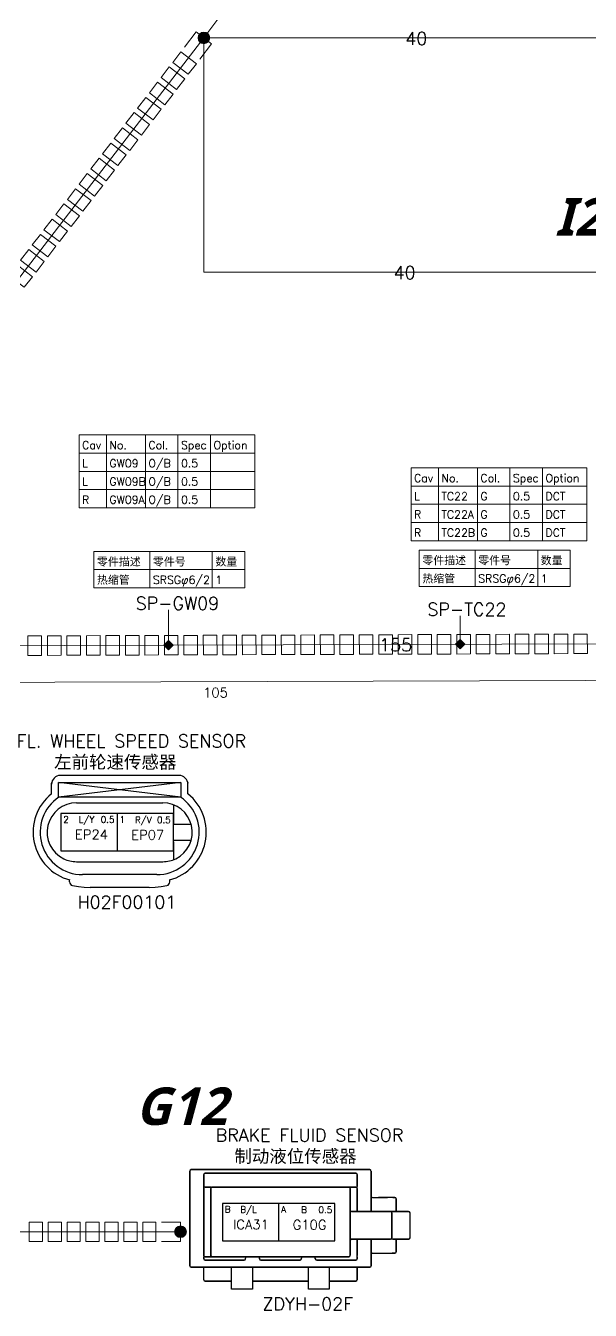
# Model space of a CAD drawing. Header units: millimetres. Extents: x 6 to 3615, y 6 to 858.
# Drawn here: x 1547.6 to 1668.1, y 283.5 to 557.9 of the extents above; entities that cross this region are included whole.
import ezdxf

# ---------------------------------------------------------------- set-up
doc = ezdxf.new("R2010")
doc.units = ezdxf.units.MM
doc.styles.add('SegoeUIBoldItalic_Style', font='segoeuiz.ttf')
doc.styles.add('Simplex_Style', font='simplex_.ttf')

msp = doc.modelspace()

# ---------------------------------------------------------------- hatches: boundary and pattern name
h = msp.add_hatch(color=0)
edge = h.paths.add_edge_path()
edge.add_arc((1585.65, 555.27), 1.25, 0, 360)
h = msp.add_hatch(color=0)
edge = h.paths.add_edge_path()
edge.add_arc((1585.65, 555.27), 1.25, 0, 360)
for points in [[(1578.1, 424.56), (1577.1, 425.56), (1578.1, 426.56), (1579.1, 425.56)], [(1640.37, 424.76), (1639.37, 425.76), (1640.37, 426.76), (1641.37, 425.76)]]:
    msp.add_hatch(color=0).paths.add_polyline_path(points)
h = msp.add_hatch(color=0)
edge = h.paths.add_edge_path()
edge.add_arc((1580.65, 300.27), 1.25, 0, 360)
h = msp.add_hatch(color=0)
edge = h.paths.add_edge_path()
edge.add_arc((1580.65, 300.27), 1.25, 0, 360)

# ---------------------------------------------------------------- linework, layer by layer
at = {"color": 0, "linetype": 'Continuous', "lineweight": 13, "flags": 128}
for points in [[(1585.65, 555.27), (1592.9, 565.02)], [(1485.65, 425.27), (1585.65, 555.27)], [(1585.65, 555.27), (1675.65, 555.27)], [(1585.65, 555.27), (1585.65, 505.27)], [(1585.65, 505.27), (1670.65, 505.27)], [(1558.99, 470.47), (1596.49, 470.47)], [(1558.99, 470.47), (1558.99, 454.92)], [(1558.99, 470.47), (1596.49, 470.47)], [(1564.82, 470.47), (1564.82, 454.92)], [(1573.15, 470.47), (1573.15, 454.92)], [(1580.1, 470.47), (1580.1, 454.92)], [(1587.04, 470.47), (1587.04, 454.92)], [(1596.49, 470.47), (1596.49, 454.92)], [(1558.99, 466.58), (1596.49, 466.58)], [(1558.99, 462.69), (1596.49, 462.69)], [(1629.86, 463.43), (1667.36, 463.43)], [(1629.86, 463.43), (1629.86, 447.88)], [(1629.86, 463.43), (1667.36, 463.43)], [(1635.7, 463.43), (1635.7, 447.88)], [(1644.03, 463.43), (1644.03, 447.88)], [(1650.97, 463.43), (1650.97, 447.88)], [(1657.92, 463.43), (1657.92, 447.88)], [(1667.36, 463.43), (1667.36, 447.88)], [(1558.99, 458.8), (1596.49, 458.8)], [(1629.86, 459.54), (1667.36, 459.54)], [(1629.86, 455.65), (1667.36, 455.65)], [(1558.99, 454.92), (1596.49, 454.92)], [(1629.86, 451.77), (1667.36, 451.77)], [(1629.86, 447.88), (1667.36, 447.88)], [(1562.16, 445.58), (1594.39, 445.58)], [(1562.16, 445.58), (1562.16, 437.8)], [(1562.16, 445.58), (1594.39, 445.58)], [(1574.11, 445.58), (1574.11, 437.8)], [(1587.44, 445.58), (1587.44, 437.8)], [(1594.39, 445.58), (1594.39, 437.8)], [(1631.63, 445.86), (1663.85, 445.86)], [(1631.63, 445.86), (1631.63, 438.08)], [(1631.63, 445.86), (1663.85, 445.86)], [(1643.57, 445.86), (1643.57, 438.08)], [(1656.91, 445.86), (1656.91, 438.08)], [(1663.85, 445.86), (1663.85, 438.08)], [(1631.63, 441.97), (1663.85, 441.97)], [(1562.16, 441.69), (1594.39, 441.69)], [(1562.16, 437.8), (1594.39, 437.8)], [(1631.63, 438.08), (1663.85, 438.08)], [(1578.1, 425.56), (1578.09, 433.14)], [(1640.37, 425.76), (1640.36, 431.84)], [(1485.65, 425.27), (1789.44, 426.23)], [(1689.78, 418.1), (1485.68, 417.46)], [(1475.65, 300.27), (1580.65, 300.27)]]:
    msp.add_lwpolyline(points, dxfattribs=at)
for points in [[(1584, 556.54), (1581.5, 553.29)], [(1587.3, 554), (1584, 556.54)], [(1582.3, 547.5), (1584.05, 549.77), (1580.75, 552.31), (1579, 550.04), (1582.3, 547.5)], [(1587.3, 554), (1584.8, 550.75)], [(1579.8, 544.25), (1581.55, 546.52), (1578.25, 549.06), (1576.5, 546.79), (1579.8, 544.25)], [(1577.3, 541), (1579.05, 543.27), (1575.75, 545.81), (1574, 543.54), (1577.3, 541)], [(1574.8, 537.75), (1576.55, 540.02), (1573.25, 542.56), (1571.5, 540.29), (1574.8, 537.75)], [(1572.3, 534.5), (1574.05, 536.77), (1570.75, 539.31), (1569, 537.04), (1572.3, 534.5)], [(1569.8, 531.25), (1571.55, 533.52), (1568.25, 536.06), (1566.5, 533.79), (1569.8, 531.25)], [(1567.3, 528), (1569.05, 530.27), (1565.75, 532.81), (1564, 530.54), (1567.3, 528)], [(1564.8, 524.75), (1566.55, 527.02), (1563.25, 529.56), (1561.5, 527.29), (1564.8, 524.75)], [(1562.3, 521.5), (1564.05, 523.77), (1560.75, 526.31), (1559, 524.04), (1562.3, 521.5)], [(1559.8, 518.25), (1561.55, 520.52), (1558.25, 523.06), (1556.5, 520.79), (1559.8, 518.25)], [(1557.3, 515), (1559.05, 517.27), (1555.75, 519.81), (1554, 517.54), (1557.3, 515)], [(1554.8, 511.75), (1556.55, 514.02), (1553.25, 516.56), (1551.5, 514.29), (1554.8, 511.75)], [(1552.3, 508.5), (1554.05, 510.77), (1550.75, 513.31), (1549, 511.04), (1552.3, 508.5)], [(1549.8, 505.25), (1551.55, 507.52), (1548.25, 510.06), (1546.5, 507.79), (1549.8, 505.25)], [(1547.3, 502), (1549.05, 504.27), (1545.75, 506.81), (1544, 504.54), (1547.3, 502)], [(1548.08, 423.38), (1550.99, 423.39), (1550.98, 427.56), (1548.07, 427.55), (1548.08, 423.38)], [(1552.24, 423.39), (1555.16, 423.4), (1555.14, 427.57), (1552.23, 427.56), (1552.24, 423.39)], [(1556.4, 423.41), (1559.32, 423.42), (1559.3, 427.58), (1556.39, 427.57), (1556.4, 423.41)], [(1560.57, 423.42), (1563.48, 423.43), (1563.47, 427.6), (1560.55, 427.59), (1560.57, 423.42)], [(1564.73, 423.43), (1567.64, 423.44), (1567.63, 427.61), (1564.71, 427.6), (1564.73, 423.43)], [(1568.89, 423.45), (1571.8, 423.46), (1571.79, 427.62), (1568.88, 427.61), (1568.89, 423.45)], [(1573.05, 423.46), (1575.96, 423.47), (1575.95, 427.64), (1573.04, 427.63), (1573.05, 423.46)], [(1577.1, 425.56), (1578.1, 426.56), (1579.1, 425.56), (1578.1, 424.56)], [(1577.21, 423.47), (1580.12, 423.48), (1580.11, 427.65), (1577.2, 427.64), (1577.21, 423.47)], [(1581.37, 423.49), (1584.29, 423.5), (1584.27, 427.66), (1581.36, 427.65), (1581.37, 423.49)], [(1585.53, 423.5), (1588.45, 423.51), (1588.43, 427.68), (1585.52, 427.67), (1585.53, 423.5)], [(1589.7, 423.51), (1592.61, 423.52), (1592.6, 427.69), (1589.68, 427.68), (1589.7, 423.51)], [(1593.86, 423.53), (1596.77, 423.54), (1596.76, 427.7), (1593.84, 427.69), (1593.86, 423.53)], [(1598.02, 423.54), (1600.93, 423.55), (1600.92, 427.72), (1598.01, 427.71), (1598.02, 423.54)], [(1602.18, 423.55), (1605.09, 423.56), (1605.08, 427.73), (1602.17, 427.72), (1602.18, 423.55)], [(1606.34, 423.57), (1609.26, 423.58), (1609.24, 427.74), (1606.33, 427.73), (1606.34, 423.57)], [(1610.5, 423.58), (1613.42, 423.59), (1613.4, 427.76), (1610.49, 427.75), (1610.5, 423.58)], [(1614.67, 423.59), (1617.58, 423.6), (1617.56, 427.77), (1614.65, 427.76), (1614.67, 423.59)], [(1618.83, 423.61), (1621.74, 423.62), (1621.73, 427.78), (1618.81, 427.77), (1618.83, 423.61)], [(1622.99, 423.62), (1625.9, 423.63), (1625.89, 427.8), (1622.97, 427.79), (1622.99, 423.62)], [(1627.15, 423.63), (1630.06, 423.64), (1630.05, 427.81), (1627.14, 427.8), (1627.15, 423.63)], [(1631.31, 423.65), (1634.22, 423.66), (1634.21, 427.82), (1631.3, 427.81), (1631.31, 423.65)], [(1635.47, 423.66), (1638.39, 423.67), (1638.37, 427.84), (1635.46, 427.83), (1635.47, 423.66)], [(1639.37, 425.76), (1640.37, 426.76), (1641.37, 425.76), (1640.37, 424.76)], [(1639.63, 423.67), (1642.55, 423.68), (1642.53, 427.85), (1639.62, 427.84), (1639.63, 423.67)], [(1643.8, 423.69), (1646.71, 423.7), (1646.7, 427.86), (1643.78, 427.85), (1643.8, 423.69)], [(1647.96, 423.7), (1650.87, 423.71), (1650.86, 427.88), (1647.94, 427.87), (1647.96, 423.7)], [(1652.12, 423.71), (1655.03, 423.72), (1655.02, 427.89), (1652.11, 427.88), (1652.12, 423.71)], [(1656.28, 423.73), (1659.19, 423.74), (1659.18, 427.9), (1656.27, 427.89), (1656.28, 423.73)], [(1660.44, 423.74), (1663.36, 423.75), (1663.34, 427.92), (1660.43, 427.91), (1660.44, 423.74)], [(1664.6, 423.75), (1667.52, 423.76), (1667.5, 427.93), (1664.59, 427.92), (1664.6, 423.75)], [(1548.34, 298.18), (1551.17, 298.18), (1551.17, 302.35), (1548.34, 302.35), (1548.34, 298.18)], [(1552.38, 298.18), (1555.21, 298.18), (1555.21, 302.35), (1552.38, 302.35), (1552.38, 298.18)], [(1556.42, 298.18), (1559.25, 298.18), (1559.25, 302.35), (1556.42, 302.35), (1556.42, 298.18)], [(1560.46, 298.18), (1563.29, 298.18), (1563.29, 302.35), (1560.46, 302.35), (1560.46, 298.18)], [(1564.5, 298.18), (1567.32, 298.18), (1567.32, 302.35), (1564.5, 302.35), (1564.5, 298.18)], [(1568.54, 298.18), (1571.36, 298.18), (1571.36, 302.35), (1568.54, 302.35), (1568.54, 298.18)], [(1572.57, 298.18), (1575.4, 298.18), (1575.4, 302.35), (1572.57, 302.35), (1572.57, 298.18)], [(1580.65, 302.35), (1576.61, 302.35)], [(1580.65, 298.18), (1580.65, 302.35)], [(1580.65, 298.18), (1576.61, 298.18)]]:
    msp.add_lwpolyline(points, close=True, dxfattribs=at)
at = {"color": 0, "linetype": 'Continuous', "lineweight": 30, "flags": 128}
for points in [[(1553.16, 396.24), (1553.16, 396.24), (1553.16, 396.24), (1553.16, 396.24), (1553.16, 396.23), (1553.15, 396.23), (1553.15, 396.23), (1553.15, 396.22), (1553.15, 396.22), (1553.15, 396.22), (1553.15, 396.21), (1553.14, 396.21), (1553.14, 396.21), (1553.14, 396.21), (1553.14, 396.2), (1553.14, 396.2), (1553.14, 396.2), (1553.14, 396.19), (1553.14, 396.19), (1553.14, 396.19), (1553.13, 396.18), (1553.13, 396.18), (1553.13, 396.18), (1553.13, 396.17), (1553.13, 396.17), (1553.13, 396.17), (1553.13, 396.17), (1553.13, 396.16), (1553.12, 396.16), (1553.12, 396.16), (1553.12, 396.16), (1553.12, 396.15), (1553.12, 396.15), (1553.12, 396.15), (1553.12, 396.15), (1553.12, 396.14), (1553.12, 396.14), (1553.12, 396.14), (1553.12, 396.14), (1553.12, 396.13), (1553.12, 396.13), (1553.12, 396.13), (1553.12, 396.12), (1553.12, 396.12), (1553.12, 396.12), (1553.12, 396.12), (1553.11, 396.12), (1553.11, 396.11), (1553.11, 396.11), (1553.11, 396.11), (1553.11, 396.11), (1553.11, 396.1), (1553.11, 396.1), (1553.11, 396.1), (1553.11, 396.1), (1553.11, 396.09), (1553.11, 396.09), (1553.11, 396.09), (1553.11, 396.09), (1553.11, 396.08)], [(1553.11, 393.83), (1553.11, 396.08)], [(1553.11, 396.05), (1553.12, 396.05)], [(1580.72, 396.24), (1554.61, 393.08)], [(1580.72, 393.08), (1554.61, 393.08), (1554.61, 396.24), (1580.72, 396.24), (1580.72, 393.08), (1554.61, 396.24)], [(1580.33, 397.73), (1555, 397.73)], [(1582.17, 396.24), (1582.17, 396.24), (1582.17, 396.24), (1582.17, 396.24), (1582.17, 396.23), (1582.17, 396.23), (1582.18, 396.23), (1582.18, 396.23), (1582.18, 396.22), (1582.18, 396.22), (1582.18, 396.22), (1582.18, 396.21), (1582.18, 396.21), (1582.19, 396.21), (1582.19, 396.21), (1582.19, 396.2), (1582.19, 396.2), (1582.19, 396.2), (1582.19, 396.19), (1582.2, 396.19), (1582.2, 396.19), (1582.2, 396.18), (1582.2, 396.18), (1582.2, 396.18), (1582.2, 396.17), (1582.2, 396.17), (1582.2, 396.17), (1582.2, 396.17), (1582.2, 396.16), (1582.2, 396.16), (1582.21, 396.16), (1582.21, 396.16), (1582.21, 396.15), (1582.21, 396.15), (1582.21, 396.15), (1582.21, 396.15), (1582.21, 396.14), (1582.21, 396.14), (1582.21, 396.14), (1582.21, 396.14), (1582.21, 396.13), (1582.21, 396.13), (1582.21, 396.13), (1582.21, 396.12), (1582.21, 396.12), (1582.21, 396.12), (1582.21, 396.12), (1582.21, 396.11), (1582.21, 396.11), (1582.22, 396.11), (1582.22, 396.11), (1582.22, 396.11), (1582.22, 396.1), (1582.22, 396.1), (1582.22, 396.1), (1582.22, 396.1), (1582.22, 396.09), (1582.22, 396.09), (1582.22, 396.09), (1582.22, 396.09), (1582.22, 396.08)], [(1582.22, 396.05), (1582.21, 396.05)], [(1582.22, 393.83), (1582.22, 396.08)], [(1558.47, 391.91), (1576.86, 391.91)], [(1579.12, 391.49), (1579.12, 387.34), (1582.92, 387.34)], [(1555.12, 389.61), (1555.12, 381.61), (1579.12, 381.61), (1579.12, 389.61), (1555.12, 389.61)], [(1567.12, 389.61), (1567.12, 381.61)], [(1579.12, 388.59), (1579.12, 387.34)], [(1579.12, 383.88), (1582.92, 383.88)], [(1579.12, 382.29), (1579.12, 383.55), (1579.12, 379.73)], [(1558.47, 379.31), (1576.86, 379.31)], [(1575.6, 376.55), (1559.73, 376.55)], [(1556.97, 374.99), (1556.97, 375.42)], [(1557.59, 374.22), (1558.84, 373.98), (1560.11, 373.84), (1561.38, 373.8)], [(1573.95, 373.8), (1561.38, 373.8)], [(1573.95, 373.8), (1575.22, 373.84), (1576.49, 373.98), (1577.74, 374.22)], [(1578.36, 374.99), (1578.36, 375.42)], [(1582.65, 293.01), (1582.65, 313.24), (1582.65, 293.01)], [(1582.95, 313.54), (1621.04, 313.54), (1582.95, 313.54)], [(1621.33, 304.61), (1621.33, 313.24), (1621.33, 304.61)], [(1585.62, 309.53), (1585.62, 295.24), (1585.62, 312.5), (1585.62, 309.91)], [(1618.06, 312.8), (1585.92, 312.8), (1618.06, 312.8)], [(1618.36, 309.53), (1618.36, 304.61), (1618.36, 312.5), (1618.36, 309.91)], [(1587.12, 309.82), (1585.92, 309.82), (1587.41, 309.82)], [(1587.11, 295.24), (1587.11, 309.53), (1587.11, 295.24), (1587.11, 309.53)], [(1616.84, 309.82), (1618.06, 309.82), (1587.41, 309.82), (1616.57, 309.82)], [(1616.87, 309.53), (1616.87, 295.24), (1616.87, 309.53)], [(1621.63, 307.59), (1622.91, 307.59)], [(1625.99, 307.59), (1626.39, 307.59), (1622.91, 307.59), (1624.83, 307.59)], [(1601.59, 306.33), (1601.59, 298.33), (1613.59, 298.33), (1613.59, 306.33), (1589.59, 306.33), (1589.59, 298.33), (1601.59, 298.33)], [(1616.87, 304.88), (1616.87, 304.91)], [(1616.95, 304.69), (1617, 304.65)], [(1625.88, 304.61), (1617.17, 304.61), (1625.5, 304.61)], [(1625.8, 304.61), (1629.35, 304.61), (1625.99, 304.61)], [(1626.69, 304.61), (1626.69, 307.29), (1626.69, 304.61)], [(1625.8, 298.96), (1625.8, 304.32), (1625.8, 298.96)], [(1629.65, 298.96), (1629.65, 304.32)], [(1616.88, 298.42), (1616.96, 298.59), (1617, 298.63)], [(1625.88, 298.66), (1617.17, 298.66), (1625.5, 298.66)], [(1618.36, 298.66), (1618.36, 295.22), (1618.36, 298.66)], [(1621.33, 293.01), (1621.33, 298.66), (1621.33, 293.01)], [(1625.99, 298.66), (1629.35, 298.66), (1625.8, 298.66)], [(1626.69, 295.98), (1626.69, 298.66), (1626.69, 295.98)], [(1585.62, 295.18), (1585.62, 295.24), (1585.62, 294.49), (1585.62, 294.9)], [(1585.65, 295.12), (1585.63, 295.18)], [(1585.92, 294.94), (1587.12, 294.94)], [(1594.85, 294.94), (1585.92, 294.94), (1616.57, 294.94), (1587.41, 294.94)], [(1585.92, 294.2), (1594.25, 294.2), (1585.92, 294.2)], [(1587.12, 295.15), (1587.11, 295.2)], [(1587.32, 294.96), (1587.27, 294.98)], [(1594.55, 294.49), (1594.55, 294.64)], [(1594.8, 294.94), (1594.85, 294.94), (1606.75, 294.94)], [(1597.53, 294.64), (1597.53, 294.49), (1597.53, 294.64)], [(1597.82, 294.2), (1606.16, 294.2), (1597.82, 294.2)], [(1606.46, 294.49), (1606.46, 294.64)], [(1606.7, 294.94), (1606.75, 294.94), (1609.13, 294.94)], [(1609.43, 294.64), (1609.43, 294.49), (1609.43, 294.64)], [(1609.73, 294.2), (1618.06, 294.2), (1609.73, 294.2)], [(1618.36, 294.9), (1618.36, 294.49), (1618.36, 295.22)], [(1621.63, 295.69), (1626.39, 295.69), (1625.81, 295.69)], [(1582.95, 292.71), (1621.04, 292.71), (1582.95, 292.71)], [(1585.62, 290.03), (1585.62, 292.71)], [(1596.04, 292.71), (1596.04, 289.73), (1607.94, 289.73), (1596.04, 289.73), (1596.04, 287.99), (1591.57, 287.99), (1591.57, 292.71)], [(1612.41, 292.71), (1612.41, 289.73), (1618.06, 289.73), (1612.41, 289.73), (1612.41, 287.99), (1607.94, 287.99), (1607.94, 292.71)], [(1618.36, 292.71), (1618.36, 290.03), (1618.36, 292.71), (1618.06, 292.71)], [(1585.92, 289.73), (1591.57, 289.73), (1585.92, 289.73)]]:
    msp.add_lwpolyline(points, dxfattribs=at)
at = {"color": 0, "linetype": 'Continuous', "lineweight": 13}
for centre in [(1585.65, 555.27), (1585.65, 555.27), (1580.65, 300.27), (1580.65, 300.27)]:
    msp.add_circle(centre, 1.25, dxfattribs=at)
at = {"color": 0, "linetype": 'Continuous', "lineweight": 30}
for centre, radius, start, end in [((1555.01, 395.84), 1.89, 90, -180), ((1580.33, 395.84), 1.89, 0, 90), ((1559.73, 385.61), 10.55, 129, -105), ((1559.73, 385.61), 9.05, 124, -90), ((1575.6, 385.61), 9.05, -90, 56), ((1575.6, 385.61), 10.55, -75, 51), ((1558.47, 385.61), 6.3, 90, -116), ((1576.86, 385.61), 6.3, -64, 90), ((1558.47, 385.6), 6.29, -116, -90), ((1576.86, 385.6), 6.29, -90, -64), ((1557.76, 374.99), 0.786, -180, -103), ((1577.57, 374.99), 0.786, -77, 0), ((1582.95, 313.24), 0.307, 92, -180), ((1621.03, 313.24), 0.307, 2, 90), ((1585.93, 312.49), 0.307, 92, -180), ((1618.05, 312.49), 0.307, 2, 90), ((1585.92, 309.53), 0.294, 88, -179), ((1587.4, 309.53), 0.289, 89, -179), ((1616.57, 309.52), 0.307, 2, 90), ((1618.05, 309.52), 0.307, 2, 90), ((1621.64, 307.9), 0.307, -178, -90), ((1626.39, 307.28), 0.307, 2, 90), ((1617.17, 304.92), 0.307, -178, -90), ((1625.49, 304.31), 0.307, 2, 90), ((1629.35, 304.31), 0.307, 2, 90), ((1617.17, 298.36), 0.307, 92, -180), ((1625.49, 298.97), 0.307, -88, 0), ((1629.35, 298.97), 0.307, -88, 0), ((1585.93, 294.5), 0.307, -178, -90), ((1585.92, 295.25), 0.32, -154, -88), ((1587.41, 295.25), 0.307, -178, -90), ((1587.44, 295.26), 0.333, -155, -125), ((1594.24, 294.5), 0.307, -88, 0), ((1594.87, 294.62), 0.331, 102, 176), ((1597.22, 294.64), 0.307, 2, 90), ((1597.83, 294.5), 0.307, -178, -90), ((1606.15, 294.5), 0.307, -88, 0), ((1606.78, 294.62), 0.331, 102, 176), ((1609.12, 294.64), 0.307, 2, 90), ((1609.73, 294.5), 0.307, -178, -90), ((1616.57, 295.25), 0.307, -88, 0), ((1618.05, 294.5), 0.307, -88, 0), ((1621.64, 295.38), 0.307, 92, -180), ((1626.39, 295.99), 0.307, -88, 0), ((1582.95, 293.01), 0.307, -178, -90), ((1621.03, 293.01), 0.307, -88, 0), ((1585.93, 290.04), 0.307, -178, -90), ((1618.05, 290.04), 0.307, -88, 0)]:
    msp.add_arc(centre, radius, start, end, dxfattribs=at)

# ---------------------------------------------------------------- texts
at = {"color": 0, "linetype": 'Continuous', "style": 'Simplex_Style'}
for s, height, p in [('40', 2.734, (1628.65, 553.77)), ('40', 2.734, (1626.15, 503.77)), ('Option', 1.709, (1587.7, 467.44)), ('Cav', 1.709, (1559.64, 467.44)), ('No.', 1.709, (1565.47, 467.44)), ('Col.', 1.709, (1573.8, 467.44)), ('Spec', 1.709, (1580.75, 467.44)), ('L', 1.71, (1559.64, 463.55)), ('GW09', 1.709, (1565.47, 463.55)), ('O/B', 1.709, (1573.8, 463.55)), ('0.5', 1.709, (1580.75, 463.55)), ('L', 1.71, (1559.64, 459.66)), ('GW09B', 1.709, (1565.47, 459.66)), ('O/B', 1.709, (1573.8, 459.66)), ('0.5', 1.709, (1580.75, 459.66)), ('Cav', 1.709, (1630.51, 460.4)), ('No.', 1.709, (1636.35, 460.4)), ('Col.', 1.709, (1644.68, 460.4)), ('Spec', 1.709, (1651.62, 460.4)), ('Option', 1.709, (1658.57, 460.4)), ('R', 1.71, (1559.64, 455.78)), ('GW09A', 1.709, (1565.47, 455.78)), ('O/B', 1.709, (1573.8, 455.78)), ('0.5', 1.709, (1580.75, 455.78)), ('L', 1.71, (1630.51, 456.51)), ('TC22', 1.709, (1636.35, 456.51)), ('G', 1.71, (1644.68, 456.51)), ('0.5', 1.709, (1651.62, 456.51)), ('DCT', 1.709, (1658.57, 456.51)), ('R', 1.71, (1630.51, 452.62)), ('TC22A', 1.709, (1636.35, 452.62)), ('G', 1.71, (1644.68, 452.62)), ('0.5', 1.709, (1651.62, 452.62)), ('DCT', 1.709, (1658.57, 452.62)), ('R', 1.71, (1630.51, 448.74)), ('TC22B', 1.709, (1636.35, 448.74)), ('G', 1.71, (1644.68, 448.74)), ('0.5', 1.709, (1651.62, 448.74)), ('DCT', 1.709, (1658.57, 448.74)), ('零件描述', 1.709, (1632.28, 442.83)), ('零件号', 1.709, (1644.22, 442.83)), ('数量', 1.709, (1657.56, 442.83)), ('零件描述', 1.709, (1562.82, 442.55)), ('零件号', 1.709, (1574.76, 442.55)), ('数量', 1.709, (1588.09, 442.55)), ('热缩管', 1.709, (1562.82, 438.66)), ('SRSGφ6/2', 1.709, (1574.76, 438.66)), ('1', 1.71, (1588.09, 438.66)), ('热缩管', 1.709, (1632.28, 438.94)), ('SRSGφ6/2', 1.709, (1644.22, 438.94)), ('1', 1.71, (1657.56, 438.94)), ('SP-GW09', 2.734, (1571.09, 433.14)), ('SP-TC22', 2.734, (1633.36, 431.84)), ('155', 2.734, (1623.05, 424.25)), ('105', 2.051, (1585.48, 414.41)), ('FL. WHEEL SPEED SENSOR', 2.7344, (1545.66, 403.73)), ('左前轮速传感器', 2.734, (1553.66, 399.23)), ('2', 1.37, (1555.62, 387.64)), ('L/Y', 1.367, (1558.92, 387.64)), ('0.5', 1.367, (1563.62, 387.64)), ('1', 1.37, (1567.62, 387.64)), ('R/V', 1.367, (1570.93, 387.56)), ('0.5', 1.367, (1575.63, 387.56)), ('EP24', 2.051, (1558.12, 384.09)), ('EP07', 2.051, (1570.13, 384.01)), ('H02F00101', 2.734, (1558.66, 369.3)), ('BRAKE FLUID SENSOR', 2.7344, (1588.15, 319.54)), ('制动液位传感器', 2.734, (1592.15, 315.04)), ('B', 1.37, (1590.12, 304.39)), ('B/L', 1.367, (1593.41, 304.34)), ('A', 1.37, (1602.14, 304.35)), ('B', 1.37, (1606.41, 304.28)), ('0.5', 1.367, (1610.11, 304.28)), ('ICA31', 2.051, (1591.86, 300.79)), ('G10G', 2.051, (1604.61, 300.73)), ('ZDYH-02F', 2.734, (1598.15, 283.49))]:
    msp.add_text(s, height=height, dxfattribs=at).set_placement(p)
at = {"char_height": 8, "attachment_point": 1, "style": 'SegoeUIBoldItalic_Style'}
for s, insert in [('{\\fSegoe UI Semilight|b1|i1|c134|p34;\\C1;I22}', (1660.58, 521.06)), ('{\\fSegoe UI Semilight|b1|i1|c134|p34;\\C1;G12}', (1571.03, 331.09))]:
    msp.add_mtext_dynamic_manual_height_columns(s, width=42.6639, gutter_width=12.5, heights=[2.5], dxfattribs=dict(at, insert=insert))

doc.saveas('drawing.dxf')
